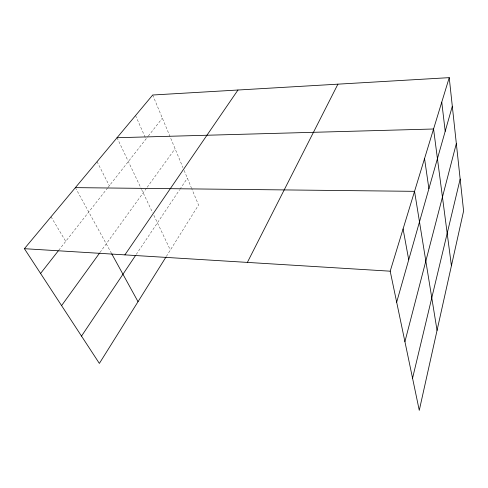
<?xml version="1.0" encoding="UTF-8"?>
<svg xmlns="http://www.w3.org/2000/svg" width="488" height="488" viewBox="0 0 488 488"><rect width="100%" height="100%" fill="white"/><g stroke="black" fill="none" stroke-linecap="round" stroke-linejoin="round"><path stroke-width="0.37" stroke-dasharray="2.44 1.83" d="M166.353 256.438L198.543 205.027L191.662 188.508M136.256 254.419L179.517 189.893M179.926 189.277L187.361 178.187M100.016 252.467L146.754 187.868M147.199 187.252L175.082 148.712M58.737 250.277L107.458 188.154M107.927 187.557L147.84 136.664M148.303 136.067L162.351 118.163M51.045 216.776L65.727 241.365M75.372 187.636L111.343 253.101M97.051 161.668L109.33 185.769M117.041 137.72L141.245 188.722M141.569 189.405L152.573 212.597M153.873 215.324L170.355 250.051M135.542 115.564L145.967 139.056M152.701 95.007L182.976 167.659M184.147 170.464L191.375 187.819"/><path stroke-width="0.73" d="M412.561 378.237L460.16 179.053M404.918 341.655L456.335 143.551M396.671 302.2L452.309 106.256M449.228 77.647L463.6 210.975L419.271 410.353L390.193 271.188L449.228 77.647L152.701 95.007L24.4 248.691L99.369 363.42L165.957 257.078M247.373 262.404L337.91 84.162M81.508 336.092L135.426 255.657M124.885 254.87L237.967 90.018M61.586 305.598L99.57 253.083M40.571 273.439L58.273 250.869M117.041 137.72L433.564 129.003L451.418 265.771M75.372 187.636L414.55 191.333L437.047 330.4M24.4 248.691L390.193 271.188M111.703 253.76L138.031 301.675M403.082 228.933L408.718 259.769M424.542 158.588L428.903 188.704M441.756 102.144L445.202 131.284"/></g></svg>
